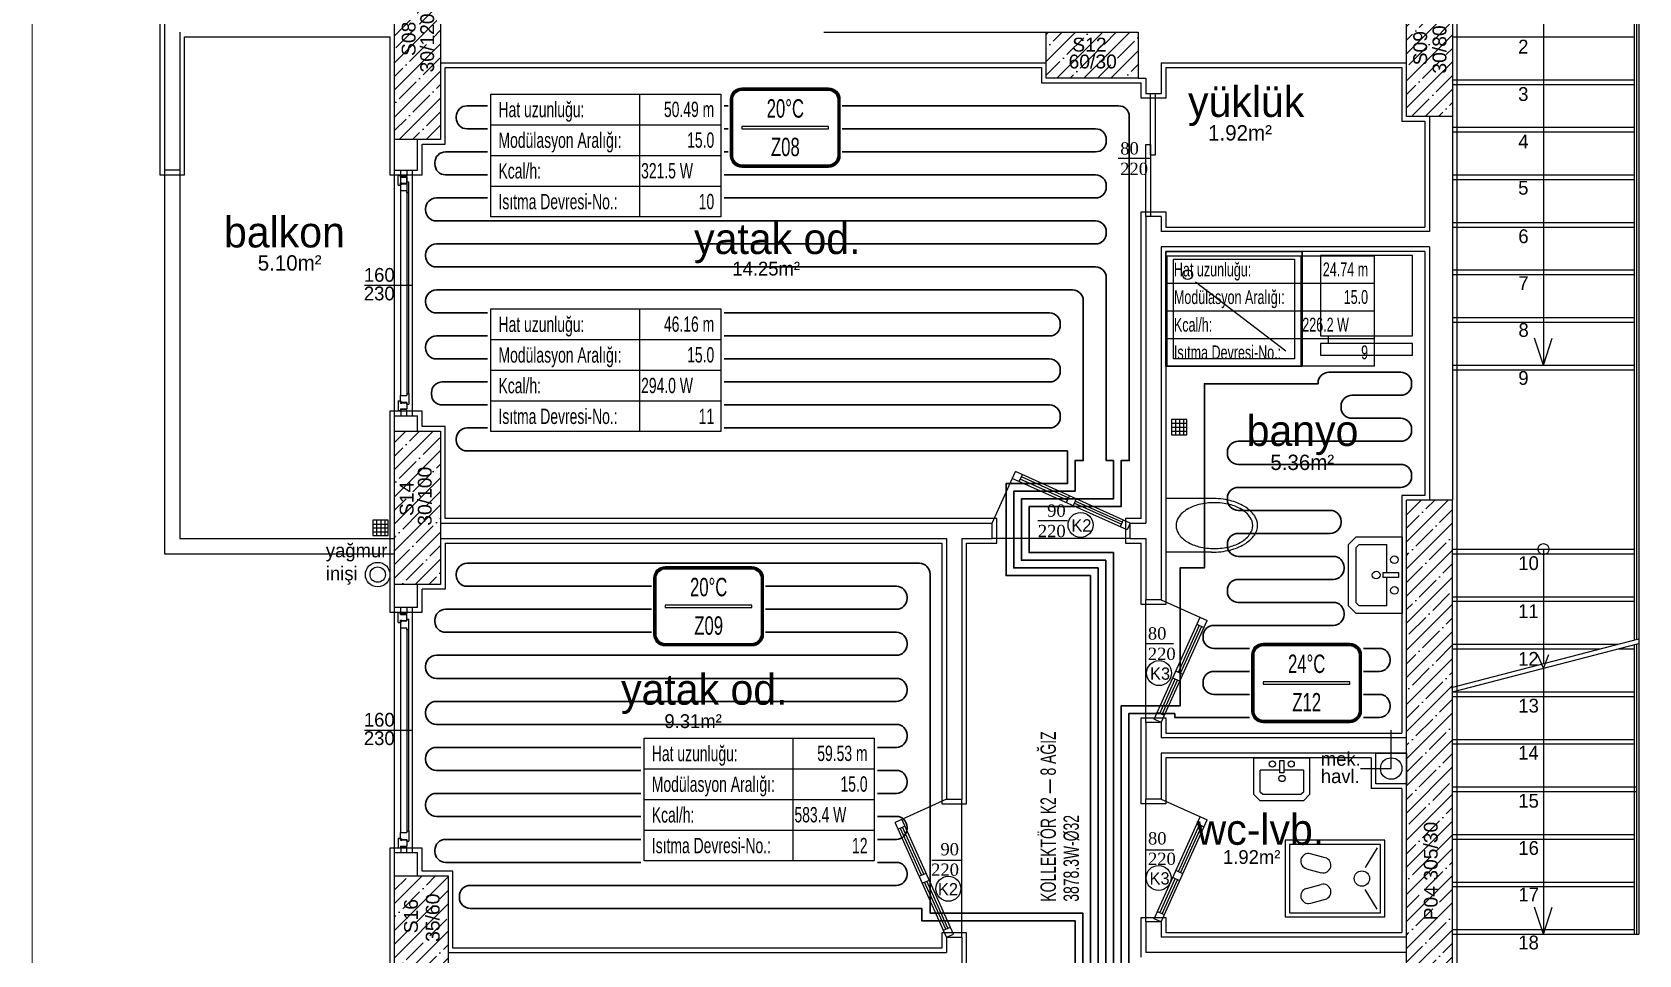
# Model space of a CAD drawing. Header units: centimetres. Extents: x 275281 to 287704, y -444050 to -441150.
# Drawn here: x 275281 to 276329, y -442857 to -442256 of the extents above; entities that cross this region are included whole.
import ezdxf
from ezdxf.enums import TextEntityAlignment as Align

# ---------------------------------------------------------------- set-up
doc = ezdxf.new("R2010")
doc.units = ezdxf.units.CM
doc.layers.add('ANTED', color=144, linetype='CONTINUOUS', lineweight=0)
doc.layers.add('ROTAS-ISITMA-PEX', color=1, linetype='Continuous', lineweight=30)
for name, color, linetype in [('MKDU0', 50, 'CONTINUOUS'), ('ROTAS-ISITMA-CAP', 41, 'Continuous'), ('ROTAS-ISITMA-ETIKET', 2, 'Continuous'), ('ROTAS-ISITMA-MAHAL-ETIKET', 2, 'Continuous')]:
    doc.layers.add(name, color=color, linetype=linetype)
doc.styles.add('arial_1_18', font='arial.ttf', dxfattribs={"height": 0.2})
doc.styles.add('ROTAS-YAZI', font='arial.ttf')
pattern_1 = [(45, (253867.256, -437638.89), (-8.838835, 8.838835), []), (45, (253876.095, -437638.89), (-8.838835, 8.838835), [15.625, -3.125, 0, -3.125])]

# ---------------------------------------------------------------- blocks, each defined once
blk = doc.blocks.new('ROTAS-YI-MAHAL')
at = {"color": 2, "extrusion": (0, 0, -1)}
for points in [[(35.7, -18.4), (35.7, 18.4, 0.414214), (28.2, 25.9), (-28.2, 25.9, 0.414214), (-35.7, 18.4), (-35.7, -18.4, 0.414214), (-28.2, -25.9), (28.2, -25.9, 0.414214)], [(34.2, -18.4), (34.2, 18.4, 0.414214), (28.2, 24.4), (-28.2, 24.4, 0.414214), (-34.2, 18.4), (-34.2, -18.4, 0.414214), (-28.2, -24.4), (28.2, -24.4, 0.414214)]]:
    blk.add_lwpolyline(points, format="xyb", close=True, dxfattribs=at)
at = {"color": 4, "extrusion": (0, 0, -1)}
for points in [[(35.2, -18.4), (35.2, 18.4, 0.414214), (28.2, 25.4), (-28.2, 25.4, 0.414214), (-35.2, 18.4), (-35.2, -18.4, 0.414214), (-28.2, -25.4), (28.2, -25.4, 0.414214)], [(34.7, -18.4), (34.7, 18.4, 0.414214), (28.2, 24.9), (-28.2, 24.9, 0.414214), (-34.7, 18.4), (-34.7, -18.4, 0.414214), (-28.2, -24.9), (28.2, -24.9, 0.414214)]]:
    blk.add_lwpolyline(points, format="xyb", close=True, dxfattribs=at)
at = {"color": 2, "extrusion": (0, 0, -1)}
blk.add_lwpolyline([(28.2, -0.8), (-28.2, -0.8), (-28.2, 0.8), (28.2, 0.8)], close=True, dxfattribs=at)
at = {"color": 4, "style": 'ROTAS-YAZI', "width": 0.65}
blk.add_attdef('DERECE', (-12.1, 6.5), '', height=12, dxfattribs=at)
at = {"color": 2, "style": 'ROTAS-YAZI', "width": 0.65, "flags": 1}
for tag in ['ALAN', 'MAHAL']:
    blk.add_attdef(tag, (0, 0), '', height=5, dxfattribs=at)
at = {"color": 1, "style": 'ROTAS-YAZI', "width": 0.65}
blk.add_attdef('NO', (-9.3, -18.6), '', height=12, dxfattribs=at)
blk = doc.blocks.new('ROTAS-YI-ETIKET')
at = {"color": 2}
for p, q in [((96.9, 0), (96.9, -80)), ((0, -20), (150, -20)), ((0, -40), (150, -40)), ((0, -60), (150, -60))]:
    blk.add_line(p, q, dxfattribs=at)
at = {"color": 2, "extrusion": (0, 0, -1)}
blk.add_lwpolyline([(-150, 0), (-150, -80), (0, -80), (0, 0)], close=True, dxfattribs=at)
at = {"color": 2, "style": 'ROTAS-YAZI', "width": 0.65}
for s, p in [('Hat uzunluğu:', (5, -10)), ('Modülasyon Aralığı:', (5, -30)), ('Kcal/h:', (5, -50)), ('Isıtma Devresi-No.:', (5, -70))]:
    blk.add_text(s, height=10, dxfattribs=at).set_placement(p, align=Align.MIDDLE_LEFT)
at = {"color": 2, "style": 'ROTAS-YAZI', "width": 0.65, "flags": 1}
for tag in ['ALAN', 'NO', 'DERECE', 'BORU', 'MAHAL']:
    blk.add_attdef(tag, (0, 0), '', height=5, dxfattribs=at)
at = {"color": 2, "style": 'ROTAS-YAZI', "width": 0.65}
for tag, p in [('UZ', (145.7, -14.9)), ('AR', (145.7, -34.9)), ('NO1', (145.7, -75))]:
    blk.add_attdef(tag, text='', height=10, dxfattribs=at).set_placement(p, align=Align.RIGHT)
blk.add_attdef('YER', (98, -54.9), '', height=10, dxfattribs=at)

msp = doc.modelspace()

# ---------------------------------------------------------------- hatches: boundary and pattern name
at = {"layer": 'MKDU0', "ltscale": 0.03}
h = msp.add_hatch(dxfattribs=at)
h.set_pattern_fill('ANSI35', color=8, scale=50, style=0)
h.set_pattern_definition(pattern_1)
h.paths.add_polyline_path([(275547.1, -442205.8), (275517.1, -442205.8), (275517.1, -442325.8), (275547.1, -442325.8)])
h.paths.add_polyline_path([(275545.4, -442284.4), (275545.4, -442241.3), (275531.4, -442241.3), (275531.4, -442284.4)], flags=24)
h.paths.add_polyline_path([(275533.3, -442273.7), (275533.3, -442246.6), (275519.3, -442246.6), (275519.3, -442273.7)], flags=24)
h = msp.add_hatch(dxfattribs=at)
h.set_pattern_fill('ANSI35', color=8, scale=50, style=0)
h.set_pattern_definition(pattern_1)
h.paths.add_polyline_path([(276207.1, -442230.8), (276177.1, -442230.8), (276177.1, -442310.8), (276207.1, -442310.8)])
h.paths.add_polyline_path([(276205.6, -442285.1), (276205.6, -442249), (276191.6, -442249), (276191.6, -442285.1)], flags=24)
h.paths.add_polyline_path([(276192.9, -442279.7), (276192.9, -442252.7), (276179, -442252.7), (276179, -442279.7)], flags=24)
h = msp.add_hatch(dxfattribs=at)
h.set_pattern_fill('ANSI35', color=8, scale=50, style=0)
h.set_pattern_definition(pattern_1)
h.paths.add_polyline_path([(276002.1, -442255.8), (275942.1, -442255.8), (275942.1, -442285.8), (276002.1, -442285.8)])
h.paths.add_polyline_path([(275954.4, -442281.9), (275990.5, -442281.9), (275990.5, -442267.9), (275954.4, -442267.9)], flags=24)
h.paths.add_polyline_path([(275956.8, -442270.9), (275983.8, -442270.9), (275983.8, -442256.9), (275956.8, -442256.9)], flags=24)
h = msp.add_hatch(dxfattribs=at)
h.set_pattern_fill('ANSI35', color=8, scale=50, style=0)
h.set_pattern_definition(pattern_1)
h.paths.add_polyline_path([(275547.1, -442515.8), (275517.1, -442515.8), (275517.1, -442615.8), (275547.1, -442615.8)])
h.paths.add_polyline_path([(275543.8, -442579.9), (275543.8, -442536.7), (275529.8, -442536.7), (275529.8, -442579.9)], flags=24)
h.paths.add_polyline_path([(275532, -442573.5), (275532, -442546.5), (275518, -442546.5), (275518, -442573.5)], flags=24)
h = msp.add_hatch(dxfattribs=at)
h.set_pattern_fill('ANSI35', color=8, scale=50, style=0)
h.set_pattern_definition(pattern_1)
h.paths.add_polyline_path([(276207.1, -442560.8), (276177.1, -442560.8), (276177.1, -442865.8), (276207.1, -442865.8)])
h.paths.add_polyline_path([(276199.9, -442837.2), (276199.9, -442768.2), (276186, -442768.2), (276186, -442837.2)], flags=24)
h = msp.add_hatch(dxfattribs=at)
h.set_pattern_fill('ANSI35', color=8, scale=50, style=0)
h.set_pattern_definition(pattern_1)
h.paths.add_polyline_path([(275552.1, -442805.8), (275517.1, -442805.8), (275517.1, -442865.8), (275552.1, -442865.8)])
h.paths.add_polyline_path([(275549, -442851.2), (275549, -442815), (275535, -442815), (275535, -442851.2)], flags=24)
h.paths.add_polyline_path([(275534.7, -442845.6), (275534.7, -442818.6), (275520.8, -442818.6), (275520.8, -442845.6)], flags=24)

# ---------------------------------------------------------------- linework, layer by layer
at = {"layer": 'ANTED'}
msp.add_line((275280.8, -444049.6), (275280.8, -441149.6), dxfattribs=at)
at = {"layer": 'MKDU0', "color": 8, "ltscale": 0.03}
for p, q in [((275364.1, -442142.8), (275364.1, -442348.8)), ((275367.1, -442145.8), (275367.1, -442345.8)), ((276210.1, -442310.8), (276210.1, -442230.8)), ((276266.4, -442225.8), (276266.4, -442472.8)), ((276325.6, -442225.8), (276325.6, -442651.9)), ((276327.1, -442225.8), (276327.1, -442651.5)), ((276328.6, -442225.8), (276328.6, -442654.3)), ((275377.1, -442255.8), (275377.1, -442345.8)), ((275380.1, -442348.8), (275380.1, -442258.8)), ((275380.1, -442258.8), (275514.1, -442258.8)), ((275514.1, -442258.8), (275514.1, -442325.8)), ((275797.1, -442255.8), (275942.1, -442255.8)), ((276207.1, -442258.8), (276325.6, -442258.8)), ((275547.1, -442275.8), (275942.1, -442275.8)), ((275550.1, -442328.8), (275550.1, -442278.8)), ((275550.1, -442278.8), (275939.1, -442278.8)), ((275939.1, -442278.8), (275939.1, -442288.8)), ((276017.1, -442275.8), (276177.1, -442275.8)), ((276017.1, -442275.8), (276017.1, -442295.9)), ((276020.1, -442278.8), (276174.1, -442278.8)), ((276020.1, -442278.8), (276020.1, -442298.9)), ((276174.1, -442278.8), (276174.1, -442313.8)), ((275939.1, -442288.8), (275995.1, -442288.8)), ((275995.1, -442288.8), (276004.1, -442288.8)), ((276002.1, -442285.8), (276007.1, -442285.8)), ((276004.1, -442298.9), (276004.1, -442288.8)), ((276007.1, -442285.8), (276007.1, -442295.9)), ((276207.1, -442286.8), (276325.6, -442286.8)), ((276207.1, -442289.8), (276325.6, -442289.8)), ((276020.1, -442298.9), (276004.1, -442298.9)), ((276017.1, -442295.9), (276007.1, -442295.9)), ((276010.1, -442336), (276010.1, -442296)), ((276013.1, -442296), (276013.1, -442336)), ((276174.1, -442313.8), (276189.1, -442313.8)), ((276189.1, -442313.8), (276189.1, -442382.8)), ((276192.1, -442310.8), (276192.1, -442385.8)), ((276207.1, -442310.8), (276207.1, -442560.8)), ((276210.1, -442525.8), (276210.1, -442310.8)), ((275514.1, -442325.8), (275514.1, -442348.8)), ((275517.1, -442345.8), (275517.1, -442325.8)), ((275532.1, -442345.8), (275532.1, -442325.8)), ((276207.1, -442317.8), (276325.6, -442317.8)), ((276207.1, -442320.8), (276325.6, -442320.8)), ((275535.1, -442348.8), (275535.1, -442328.8)), ((275535.1, -442328.8), (275550.1, -442328.8)), ((276007.1, -442375.9), (276007.1, -442329.1)), ((276007.1, -442329.1), (276010.1, -442329.1)), ((276010.1, -442329.1), (276010.1, -442375.9)), ((276013.1, -442336), (276010.1, -442336)), ((275377.1, -442345.8), (275367.1, -442345.8)), ((275517.1, -442345.8), (275532.1, -442345.8)), ((275517.1, -442505.8), (275517.1, -442345.8)), ((275521.1, -442349.8), (275521.1, -442345.8)), ((275525.1, -442345.8), (275525.1, -442349.8)), ((275528.9, -442505.8), (275528.9, -442345.8)), ((276010.1, -442338.1), (275989, -442338.1)), ((275364.1, -442348.8), (275380.1, -442348.8)), ((275514.1, -442348.8), (275535.1, -442348.8)), ((275519.5, -442349.1), (275520.9, -442349.1)), ((275519.5, -442355.5), (275519.5, -442349.1)), ((275519.5, -442355.5), (275520.9, -442355.5)), ((275520.9, -442349.1), (275520.9, -442492.6)), ((275520.9, -442350.3), (275520.9, -442349.1)), ((275520.9, -442350.3), (275525.1, -442350.3)), ((275520.9, -442354), (275521.9, -442354)), ((275520.9, -442355.5), (275520.9, -442354)), ((275520.9, -442354.6), (275520.9, -442359)), ((275520.9, -442354.6), (275521.4, -442354.6)), ((275525.1, -442349.8), (275521.1, -442349.8)), ((275521.4, -442354.9), (275521.4, -442354.6)), ((275521.4, -442354.9), (275521.9, -442354.9)), ((275521.9, -442354.3), (275521.9, -442354)), ((275521.9, -442354.3), (275525.1, -442354.3)), ((275521.9, -442354.9), (275521.9, -442354.6)), ((275521.9, -442354.6), (275525.1, -442354.6)), ((275525.1, -442350.3), (275525.1, -442491.4)), ((275525.1, -442354.3), (275525.1, -442350.3)), ((275525.1, -442353.4), (275525.1, -442354.6)), ((275525.1, -442353.4), (275526.5, -442353.4)), ((275526.5, -442491.4), (275526.5, -442353.4)), ((275526.5, -442360.2), (275526.5, -442353.4)), ((276207.1, -442348.8), (276325.6, -442348.8)), ((276207.1, -442351.8), (276325.6, -442351.8)), ((275520.9, -442359), (275525.1, -442359)), ((275525.1, -442360.2), (275525.1, -442359)), ((275525.1, -442360.2), (275526.5, -442360.2)), ((276004.1, -442572.8), (276004.1, -442372.9)), ((276004.1, -442372.9), (276020.1, -442372.9)), ((276007.1, -442375.9), (276007.1, -442575.8)), ((276017.1, -442375.9), (276007.1, -442375.9)), ((276010.1, -442375.9), (276007.1, -442375.9)), ((276017.1, -442375.9), (276017.1, -442385.8)), ((276020.1, -442372.9), (276020.1, -442382.8)), ((276192.1, -442385.8), (276017.1, -442385.8)), ((276020.1, -442382.8), (276189.1, -442382.8)), ((276207.1, -442379.8), (276325.6, -442379.8)), ((276207.1, -442382.8), (276325.6, -442382.8)), ((276192.1, -442395.8), (276017.1, -442395.8)), ((276017.1, -442395.8), (276017.1, -442625.8)), ((276189.1, -442398.8), (276020.1, -442398.8)), ((276020.1, -442398.8), (276020.1, -442628.8)), ((276109.1, -442468.8), (276109.1, -442398.8)), ((276189.1, -442398.8), (276189.1, -442557.8)), ((276192.1, -442395.8), (276192.1, -442560.8)), ((276207.1, -442410.8), (276325.6, -442410.8)), ((276207.1, -442413.8), (276325.6, -442413.8)), ((275497.5, -442420.8), (275528.9, -442420.8)), ((276207.1, -442441.8), (276325.6, -442441.8)), ((276207.1, -442444.8), (276325.6, -442444.8)), ((276266.4, -442472.8), (276260.6, -442455.2)), ((276266.4, -442472.8), (276272.1, -442455.2)), ((276207.1, -442472.8), (276325.6, -442472.8)), ((276207.1, -442475.8), (276325.6, -442475.8)), ((275520.9, -442492.6), (275525.1, -442492.6)), ((275520.9, -442497), (275520.9, -442492.6)), ((275525.1, -442491.4), (275525.1, -442492.6)), ((275525.1, -442491.4), (275526.5, -442491.4)), ((275526.5, -442491.4), (275526.5, -442498.2)), ((275535.1, -442502.8), (275514.1, -442502.8)), ((275514.1, -442502.8), (275514.1, -442515.8)), ((275519.5, -442496.1), (275519.5, -442502.5)), ((275519.5, -442496.1), (275520.9, -442496.1)), ((275519.5, -442502.5), (275520.9, -442502.5)), ((275520.9, -442496.1), (275520.9, -442497.6)), ((275520.9, -442497), (275521.4, -442497)), ((275520.9, -442497.6), (275521.9, -442497.6)), ((275520.9, -442501.3), (275520.9, -442502.5)), ((275520.9, -442501.3), (275525.1, -442501.3)), ((275521.1, -442501.8), (275521.1, -442505.8)), ((275525.1, -442501.8), (275521.1, -442501.8)), ((275521.4, -442496.7), (275521.9, -442496.7)), ((275521.4, -442496.7), (275521.4, -442497)), ((275521.9, -442496.7), (275521.9, -442497)), ((275521.9, -442497), (275525.1, -442497)), ((275521.9, -442497.3), (275521.9, -442497.6)), ((275521.9, -442497.3), (275525.1, -442497.3)), ((275525.1, -442498.2), (275525.1, -442497)), ((275525.1, -442497.3), (275525.1, -442501.3)), ((275525.1, -442498.2), (275526.5, -442498.2)), ((275525.1, -442505.8), (275525.1, -442501.8)), ((275535.1, -442512.8), (275535.1, -442502.8)), ((275517.1, -442515.8), (275517.1, -442505.8)), ((275517.1, -442505.8), (275532.1, -442505.8)), ((275532.1, -442515.8), (275532.1, -442505.8)), ((275550.1, -442512.8), (275535.1, -442512.8)), ((275550.1, -442572.8), (275550.1, -442512.8)), ((276033.9, -442508.2), (276023.9, -442508.2)), ((276023.9, -442508.2), (276023.9, -442518.2)), ((276023.9, -442510.7), (276033.9, -442510.7)), ((276023.9, -442513.2), (276033.9, -442513.2)), ((276026.4, -442508.2), (276026.4, -442518.2)), ((276029, -442508.2), (276029, -442518.2)), ((276031.6, -442508.2), (276031.6, -442518.2)), ((276033.9, -442518.2), (276033.9, -442508.2)), ((275514.1, -442515.8), (275514.1, -442585.8)), ((276023.9, -442515.8), (276033.9, -442515.8)), ((276023.9, -442518.2), (276033.9, -442518.2)), ((276210.1, -442585.8), (276210.1, -442525.8)), ((275906.9, -442575.8), (275922, -442542.1)), ((275996.9, -442575.8), (275922, -442542.1)), ((275924.5, -442548.7), (275926.6, -442544.2)), ((275956.5, -442559.4), (275925.9, -442545.7)), ((275994.8, -442580.3), (275919.9, -442546.7)), ((275955.8, -442560.8), (275925.2, -442547.1)), ((275957.2, -442557.9), (275955.1, -442562.5)), ((275961.7, -442560), (275959.7, -442564.5)), ((275991, -442576.6), (275960.4, -442562.9)), ((275991.6, -442575.2), (275961, -442561.5)), ((276050, -442559.8), (276020.1, -442559.8)), ((276020.1, -442559.8), (276020.1, -442594.8)), ((276174.1, -442557.8), (276174.1, -442712.8)), ((276189.1, -442557.8), (276174.1, -442557.8)), ((275513, -442573.9), (275503, -442573.9)), ((275503, -442573.9), (275503, -442583.9)), ((275503, -442576.4), (275513, -442576.4)), ((275505.4, -442573.9), (275505.4, -442583.9)), ((275508.1, -442573.9), (275508.1, -442583.9)), ((275510.7, -442573.9), (275510.7, -442583.9)), ((275513, -442583.9), (275513, -442573.9)), ((275547.1, -442575.8), (275906.9, -442575.8)), ((275909.9, -442572.8), (275550.1, -442572.8)), ((275906.9, -442585.8), (275906.9, -442575.8)), ((275909.9, -442588.8), (275909.9, -442572.8)), ((275936.6, -442574.1), (275955.9, -442574.1)), ((275992.3, -442573.7), (275990.3, -442578.3)), ((276004.1, -442572.8), (275993.9, -442572.8)), ((275993.9, -442572.8), (275993.9, -442588.8)), ((275996.9, -442575.8), (275994.8, -442580.3)), ((275996.9, -442575.8), (276007.1, -442575.8)), ((275996.9, -442585.8), (275996.9, -442575.8)), ((275503, -442578.9), (275513, -442578.9)), ((275503, -442581.4), (275513, -442581.4)), ((275503, -442583.9), (275513, -442583.9)), ((275514.1, -442585.8), (275514.1, -442633.8)), ((275547.1, -442585.8), (275877.1, -442585.8)), ((275877.1, -442585.8), (275877.1, -442755.8)), ((275887.1, -442585.8), (275906.9, -442585.8)), ((275887.1, -442585.8), (275887.1, -442755.8)), ((275996.9, -442585.8), (275906.9, -442585.8)), ((275996.9, -442585.8), (276007.1, -442585.8)), ((276007.1, -442585.8), (276007.1, -442625.8)), ((276210.1, -442810.8), (276210.1, -442585.8)), ((275550.1, -442588.8), (275874.1, -442588.8)), ((275550.1, -442588.8), (275550.1, -442618.8)), ((275874.1, -442588.8), (275874.1, -442758.8)), ((275890.1, -442758.8), (275890.1, -442588.8)), ((275890.1, -442588.8), (275909.9, -442588.8)), ((275993.9, -442588.8), (276004.1, -442588.8)), ((276004.1, -442628.8), (276004.1, -442588.8)), ((276050, -442594.8), (276020.1, -442594.8)), ((276207.1, -442592.8), (276325.6, -442592.8)), ((276207.1, -442595.8), (276325.6, -442595.8)), ((276266.4, -442592.8), (276266.4, -442667.3)), ((275517.1, -442630.8), (275517.1, -442615.8)), ((275532.1, -442630.8), (275532.1, -442615.8)), ((275535.1, -442633.8), (275535.1, -442618.8)), ((275550.1, -442618.8), (275535.1, -442618.8)), ((276020.1, -442628.8), (276004.1, -442628.8)), ((276017.1, -442625.8), (276007.1, -442625.8)), ((276007.1, -442705.8), (276007.1, -442625.8)), ((276017.1, -442625.8), (276047, -442639.2)), ((276207.1, -442623.8), (276325.6, -442623.8)), ((276207.1, -442626.8), (276325.6, -442626.8)), ((275514.1, -442633.8), (275535.1, -442633.8)), ((275532.1, -442630.8), (275517.1, -442630.8)), ((275517.1, -442790.8), (275517.1, -442630.8)), ((275519.5, -442640.5), (275519.5, -442634.1)), ((275519.5, -442634.1), (275520.9, -442634.1)), ((275520.9, -442635.3), (275520.9, -442634.1)), ((275520.9, -442635.3), (275525.1, -442635.3)), ((275520.9, -442640.5), (275520.9, -442639)), ((275520.9, -442639), (275521.9, -442639)), ((275520.9, -442639.6), (275521.4, -442639.6)), ((275520.9, -442639.6), (275520.9, -442644)), ((275521.1, -442634.8), (275521.1, -442630.8)), ((275525.1, -442634.8), (275521.1, -442634.8)), ((275521.4, -442639.9), (275521.4, -442639.6)), ((275521.4, -442639.9), (275521.9, -442639.9)), ((275521.9, -442639.3), (275521.9, -442639)), ((275521.9, -442639.3), (275525.1, -442639.3)), ((275521.9, -442639.6), (275525.1, -442639.6)), ((275521.9, -442639.9), (275521.9, -442639.6)), ((275525.1, -442630.8), (275525.1, -442634.8)), ((275525.1, -442639.3), (275525.1, -442635.3)), ((275525.1, -442638.4), (275526.5, -442638.4)), ((275525.1, -442638.4), (275525.1, -442639.6)), ((275526.5, -442645.2), (275526.5, -442638.4)), ((275528.9, -442790.8), (275528.9, -442630.8)), ((276012.6, -442703.7), (276042.5, -442637.2)), ((276017.1, -442705.8), (276047, -442639.2)), ((275519.5, -442640.5), (275520.9, -442640.5)), ((275520.9, -442644), (275520.9, -442777.6)), ((275520.9, -442644), (275525.1, -442644)), ((275525.1, -442645.2), (275525.1, -442644)), ((275525.1, -442645.2), (275525.1, -442776.4)), ((275525.1, -442645.2), (275526.5, -442645.2)), ((275526.5, -442776.4), (275526.5, -442645.2)), ((276028.3, -442673), (276042.1, -442642.4)), ((276029.7, -442673.7), (276043.5, -442643.1)), ((276040.4, -442641.7), (276045, -442643.8)), ((276025.2, -442654.5), (276007.1, -442654.5)), ((276206.4, -442682.9), (276328.6, -442651.2)), ((276207.1, -442685.8), (276328.6, -442654.3)), ((276207.1, -442654.8), (276314.7, -442654.8)), ((276207.1, -442657.8), (276303.1, -442657.8)), ((276315.1, -442657.8), (276325.6, -442657.8)), ((276325.6, -442655), (276325.6, -442843.8)), ((276327.1, -442654.6), (276327.1, -442843.8)), ((276328.6, -442654.3), (276328.6, -442843.8)), ((276266.4, -442670.4), (276262.5, -442661.5)), ((276266.4, -442670.4), (276270, -442661.4)), ((276266.4, -442670.4), (276266.4, -442843.8)), ((276016.2, -442699.9), (276026.3, -442677.6)), ((276017.7, -442700.5), (276027.7, -442678.3)), ((276029.2, -442678.9), (276024.6, -442676.9)), ((276031.2, -442674.4), (276026.7, -442672.3)), ((276207.1, -442685.8), (276325.6, -442685.8)), ((276207.1, -442688.8), (276325.6, -442688.8)), ((276004.1, -442758.8), (276004.1, -442702.8)), ((276004.1, -442702.8), (276020.1, -442702.8)), ((276019.2, -442701.2), (276014.6, -442699.2)), ((276020.1, -442702.8), (276020.1, -442712.8)), ((275497.5, -442710.8), (275528.9, -442710.8)), ((276007.1, -442705.8), (276007.1, -442755.8)), ((276017.1, -442705.8), (276007.1, -442705.8)), ((276017.1, -442705.8), (276012.6, -442703.7)), ((276017.1, -442705.8), (276017.1, -442715.8)), ((276020.1, -442712.8), (276174.1, -442712.8)), ((276167.1, -442735.8), (276167.1, -442710.8)), ((276177.1, -442715.8), (276017.1, -442715.8)), ((276207.1, -442716.8), (276325.6, -442716.8)), ((276207.1, -442719.8), (276325.6, -442719.8)), ((276177.1, -442725.8), (276017.1, -442725.8)), ((276017.1, -442725.8), (276017.1, -442755.8)), ((276154.1, -442728.8), (276020.1, -442728.8)), ((276020.1, -442728.8), (276020.1, -442758.8)), ((276077.6, -442728.8), (276113.9, -442728.8)), ((276077.6, -442752.8), (276077.6, -442728.8)), ((276094.4, -442738.6), (276094.4, -442730.6)), ((276094.4, -442730.6), (276097.1, -442730.6)), ((276097.1, -442730.6), (276097.1, -442738.6)), ((276113.9, -442728.8), (276113.9, -442752.8)), ((276154.1, -442728.8), (276154.1, -442748.8)), ((276157.1, -442725.8), (276177.1, -442725.8)), ((276157.1, -442745.8), (276157.1, -442725.8)), ((276177.1, -442725.8), (276177.1, -442745.8)), ((276094.4, -442736.8), (276081.6, -442736.8)), ((276081.6, -442751.1), (276081.6, -442736.8)), ((276097.1, -442738.6), (276094.4, -442738.6)), ((276109.9, -442736.8), (276097.1, -442736.8)), ((276109.9, -442736.8), (276109.9, -442751.1)), ((276147.1, -442735.8), (276167.1, -442735.8)), ((276081.6, -442756.8), (276077.6, -442752.8)), ((276083.3, -442752.8), (276081.6, -442751.1)), ((276108.2, -442752.8), (276083.3, -442752.8)), ((276109.9, -442751.1), (276108.2, -442752.8)), ((276113.9, -442752.8), (276109.9, -442756.8)), ((276174.1, -442748.8), (276154.1, -442748.8)), ((276177.1, -442745.8), (276157.1, -442745.8)), ((276174.1, -442748.8), (276174.1, -442787.8)), ((276207.1, -442747.8), (276327.1, -442747.8)), ((276207.1, -442750.8), (276327.1, -442750.8)), ((275877.1, -442755.8), (275843.5, -442770.9)), ((275874.1, -442758.8), (275890.1, -442758.8)), ((275877.1, -442755.8), (275887.1, -442755.8)), ((275887.1, -442845.8), (275887.1, -442755.8)), ((276020.1, -442758.8), (276004.1, -442758.8)), ((276017.1, -442755.8), (276007.1, -442755.8)), ((276007.1, -442835.8), (276007.1, -442755.8)), ((276017.1, -442755.8), (276047, -442769.2)), ((276109.9, -442756.8), (276081.6, -442756.8)), ((275525.1, -442776.4), (275525.1, -442777.6)), ((275525.1, -442776.4), (275526.5, -442776.4)), ((275526.5, -442776.4), (275526.5, -442783.2)), ((275877.1, -442845.8), (275843.5, -442770.9)), ((275850.1, -442773.4), (275845.5, -442775.4)), ((275860.8, -442805.4), (275847, -442774.8)), ((275881.7, -442843.7), (275848, -442768.8)), ((275862.2, -442804.7), (275848.4, -442774.1)), ((276012.6, -442833.7), (276042.5, -442767.2)), ((276017.1, -442835.8), (276047, -442769.2)), ((276028.3, -442803), (276042.1, -442772.4)), ((276029.7, -442803.7), (276043.5, -442773.1)), ((276040.4, -442771.7), (276045, -442773.8)), ((275519.5, -442781.1), (275519.5, -442787.5)), ((275519.5, -442781.1), (275520.9, -442781.1)), ((275520.9, -442777.6), (275525.1, -442777.6)), ((275520.9, -442782), (275520.9, -442777.6)), ((275520.9, -442781.1), (275520.9, -442782.6)), ((275520.9, -442782), (275521.4, -442782)), ((275520.9, -442782.6), (275521.9, -442782.6)), ((275520.9, -442786.3), (275520.9, -442787.5)), ((275520.9, -442786.3), (275525.1, -442786.3)), ((275521.1, -442786.8), (275521.1, -442790.8)), ((275525.1, -442786.8), (275521.1, -442786.8)), ((275521.4, -442781.7), (275521.9, -442781.7)), ((275521.4, -442781.7), (275521.4, -442782)), ((275521.9, -442781.7), (275521.9, -442782)), ((275521.9, -442782), (275525.1, -442782)), ((275521.9, -442782.3), (275521.9, -442782.6)), ((275521.9, -442782.3), (275525.1, -442782.3)), ((275525.1, -442783.2), (275525.1, -442782)), ((275525.1, -442782.3), (275525.1, -442786.3)), ((275525.1, -442783.2), (275526.5, -442783.2)), ((275525.1, -442790.8), (275525.1, -442786.8)), ((276098, -442782.5), (276098, -442832.5)), ((276163, -442782.5), (276098, -442782.5)), ((276100.8, -442785.3), (276100.8, -442829.8)), ((276160.2, -442785.3), (276100.8, -442785.3)), ((276160.2, -442829.8), (276160.2, -442785.3)), ((276163, -442832.5), (276163, -442782.5)), ((276207.1, -442778.8), (276325.6, -442778.8)), ((276207.1, -442781.8), (276325.6, -442781.8)), ((275514.1, -442787.8), (275514.1, -442805.8)), ((275535.1, -442787.8), (275514.1, -442787.8)), ((275517.1, -442805.8), (275517.1, -442790.8)), ((275532.1, -442790.8), (275517.1, -442790.8)), ((275519.5, -442787.5), (275520.9, -442787.5)), ((275532.1, -442805.8), (275532.1, -442790.8)), ((275535.1, -442802.8), (275535.1, -442787.8)), ((275867.5, -442795.5), (275887.1, -442795.5)), ((276025.3, -442789.1), (276007.1, -442789.1)), ((276124.1, -442794), (276114.4, -442791.4)), ((276158, -442787.5), (276150.2, -442800.3)), ((276174.1, -442787.8), (276174.1, -442842.7)), ((275514.1, -442805.8), (275514.1, -442865.8)), ((275555.1, -442802.8), (275535.1, -442802.8)), ((275555.1, -442852.8), (275555.1, -442802.8)), ((275859.3, -442806), (275863.8, -442804)), ((276016.2, -442829.9), (276026.3, -442807.6)), ((276029.2, -442808.9), (276024.6, -442806.9)), ((276031.2, -442804.4), (276026.7, -442802.3)), ((276111.8, -442801.1), (276121.5, -442803.7)), ((275861.3, -442810.6), (275865.9, -442808.6)), ((275876.6, -442840.5), (275862.8, -442809.9)), ((275878, -442839.9), (275864.2, -442809.3)), ((276017.7, -442830.5), (276027.7, -442808.3)), ((276111.8, -442814), (276121.5, -442811.4)), ((276158, -442827.5), (276150.2, -442814.7)), ((276207.1, -442809.8), (276325.6, -442809.8)), ((276207.1, -442812.8), (276325.6, -442812.8)), ((276210.1, -442865.8), (276210.1, -442810.8)), ((276124.1, -442821.1), (276114.4, -442823.7)), ((276266.4, -442843.8), (276260.6, -442826.2)), ((276266.4, -442843.8), (276272.1, -442826.2)), ((275875.1, -442841.2), (275879.6, -442839.2)), ((276004.1, -442858.8), (276004.1, -442832.8)), ((276004.1, -442832.8), (276020.1, -442832.8)), ((276007.1, -442835.8), (276007.1, -442855.8)), ((276017.1, -442835.8), (276007.1, -442835.8)), ((276017.1, -442835.8), (276012.6, -442833.7)), ((276019.2, -442831.2), (276014.6, -442829.2)), ((276017.1, -442835.8), (276017.1, -442845.8)), ((276020.1, -442832.8), (276020.1, -442842.8)), ((276098, -442832.5), (276163, -442832.5)), ((276100.8, -442829.8), (276160.2, -442829.8)), ((275890.1, -442842.8), (275874.1, -442842.8)), ((275874.1, -442842.8), (275874.1, -442847.8)), ((275874.1, -442847.8), (275874.1, -442852.8)), ((275877.1, -442845.8), (275881.7, -442843.7)), ((275877.1, -442845.8), (275877.1, -442855.8)), ((275877.1, -442845.8), (275887.1, -442845.8)), ((275887.1, -442845.8), (275887.1, -442875.8)), ((275890.1, -442850.8), (275890.1, -442842.8)), ((276177.1, -442845.7), (276017.1, -442845.7)), ((276020.1, -442842.7), (276174.1, -442842.7)), ((276207.1, -442840.8), (276325.6, -442840.8)), ((276207.1, -442843.8), (276327.1, -442843.8)), ((276325.6, -442843.8), (276328.6, -442843.8)), ((275552.1, -442855.8), (275877.1, -442855.8)), ((275874.1, -442852.8), (275555.1, -442852.8)), ((275890.1, -442865.8), (275890.1, -442850.8)), ((276177.1, -442855.7), (276007.1, -442855.7))]:
    msp.add_line(p, q, dxfattribs=at)
for points in [[(275517.1, -442325.8), (275517.1, -442205.8)], [(275547.1, -442205.8), (275547.1, -442325.8)], [(276177.1, -442310.8), (276177.1, -442230.8)], [(276207.1, -442230.8), (276207.1, -442310.8)], [(275942.1, -442285.8), (275942.1, -442255.8)], [(275942.1, -442255.8), (276002.1, -442255.8)], [(276002.1, -442255.8), (276002.1, -442285.8)], [(276002.1, -442285.8), (275942.1, -442285.8)], [(276207.1, -442310.8), (276177.1, -442310.8)], [(275547.1, -442325.8), (275517.1, -442325.8)], [(275367.1, -442345.8), (275367.1, -442595.8)], [(275377.1, -442345.8), (275377.1, -442585.8)], [(276181, -442401.4), (276121, -442401.4), (276121, -442453.7), (276181, -442453.7), (276181, -442401.4)], [(276098.4, -442463.8), (276039.4, -442418.8)], [(276181, -442458.7), (276121, -442458.7), (276121, -442466.4), (276181, -442466.4), (276181, -442458.7)], [(276126, -442453.7), (276126, -442458.7)], [(275517.1, -442615.8), (275517.1, -442515.8)], [(275517.1, -442515.8), (275547.1, -442515.8)], [(275547.1, -442515.8), (275547.1, -442615.8)], [(276207.1, -442560.8), (276177.1, -442560.8)], [(276177.1, -442865.8), (276177.1, -442560.8)], [(276207.1, -442865.8), (276207.1, -442560.8)], [(275377.1, -442585.8), (275517.1, -442585.8)], [(275367.1, -442595.8), (275517.1, -442595.8)], [(276164.2, -442629.7), (276146.3, -442629.7), (276144.2, -442627.7), (276144.2, -442591.8), (276146.3, -442589.7), (276164.2, -442589.7)], [(276164.2, -442607.9), (276164.2, -442589.7)], [(275547.1, -442615.8), (275517.1, -442615.8)], [(276164.2, -442629.7), (276164.2, -442611.3)], [(275517.1, -442865.8), (275517.1, -442805.8)], [(275517.1, -442805.8), (275552.1, -442805.8)], [(275552.1, -442805.8), (275552.1, -442865.8)]]:
    msp.add_lwpolyline(points, dxfattribs=at)
for points in [[(276020.1, -442398.8), (276109.1, -442398.8), (276109.1, -442473.8), (276020.1, -442473.8)], [(276025.1, -442403.8), (276104.1, -442403.8), (276104.1, -442468.8), (276025.1, -442468.8)], [(276174.2, -442584.7), (276174.2, -442634.7), (276144.2, -442634.7), (276139.2, -442629.7), (276139.2, -442589.7), (276144.2, -442584.7)], [(276171.9, -442611.3), (276161.9, -442611.3), (276161.9, -442607.9), (276171.9, -442607.9)]]:
    msp.add_lwpolyline(points, close=True, dxfattribs=at)
for centre, radius in [((276034.4, -442413.8), 3.16), ((275964.5, -442577), 8.14), ((276169.2, -442599.7), 2.52), ((276266.4, -442592.8), 3.6), ((275506.1, -442609.4), 8), ((275506.1, -442609.4), 5), ((276157.3, -442609.7), 2.52), ((276169.2, -442619.7), 2.52), ((276015.7, -442673.6), 8.14), ((276089.6, -442732.8), 2.02), ((276101.9, -442732.8), 2.02), ((276167.1, -442735.8), 7), ((276095.9, -442742.3), 2.02), ((275878.3, -442814.2), 8.14), ((276015.4, -442807.1), 8.14), ((276148, -442807.5), 5)]:
    msp.add_circle(centre, radius, dxfattribs=at)
for centre, radius, start, end in [((276043.5, -442582.6), 18.4, 120.9638, 145.3805), ((276048.5, -442590.9), 28, 103.9568, 120.9638), ((276051.8, -442604), 41.5, 90, 103.9568), ((276050, -442611), 51.3, 76.4163, 90), ((276051.8, -442604), 41.5, 76.0432, 90), ((276055, -442590.9), 28, 59.0362, 76.0432), ((276054, -442594.3), 34.1, 59.7436, 76.4163), ((276060, -442582.6), 18.4, 34.6195, 59.0362), ((276060.2, -442583.8), 21.9, 35.3778, 59.7436), ((276036.1, -442577.4), 9.3, 145.3805, 180), ((276067.5, -442577.4), 9.3, 360, 34.6195), ((276069.4, -442577.3), 10.6, 0, 35.3778), ((276069.4, -442577.3), 10.6, 324.6222, 360), ((276036.1, -442577.4), 9.3, 180, 214.6195), ((276043.5, -442572.3), 18.4, 214.6195, 239.0362), ((276060, -442572.3), 18.4, 300.9638, 325.3805), ((276060.2, -442570.7), 21.9, 300.2564, 324.6222), ((276067.5, -442577.4), 9.3, 325.3805, 360), ((276048.5, -442564), 28, 239.0362, 256.0432), ((276051.8, -442550.9), 41.5, 256.0432, 270), ((276050, -442543.5), 51.3, 270, 283.5837), ((276051.8, -442550.9), 41.5, 270, 283.9568), ((276055, -442564), 28, 283.9568, 300.9638), ((276054, -442560.2), 34.1, 283.5837, 300.2564), ((276113.1, -442796.2), 5, 165, 255), ((276113.1, -442796.2), 5, 75, 165), ((276122.8, -442798.8), 5, 255, 75), ((276113.1, -442818.8), 5, 105, 195), ((276122.8, -442816.2), 5, 285, 105), ((276113.1, -442818.8), 5, 195, 285)]:
    msp.add_arc(centre, radius, start, end, dxfattribs=at)
at = {"layer": 'ROTAS-ISITMA-PEX'}
for points in [[(275985.9, -442895), (275985.9, -442595), (275930.9, -442595), (275930.9, -442565), (275990.9, -442565), (275990.9, -442535), (275996.3, -442535), (275996.3, -442528.8), (275996.3, -442310.8, 0.414214), (275989.3, -442303.8), (275564.4, -442303.8, 0.414214), (275557.4, -442310.8), (275557.4, -442311.8, 0.414214), (275564.4, -442318.8), (275974.3, -442318.8, -0.414214), (275981.3, -442325.8), (275981.3, -442326.8, -0.414214), (275974.3, -442333.8), (275550.4, -442333.8, 0.414214), (275543.4, -442340.8), (275543.4, -442341.8, 0.414214), (275550.4, -442348.8), (275974.3, -442348.8, -0.414214), (275981.3, -442355.8), (275981.3, -442356.8, -0.414214), (275974.3, -442363.8), (275544.4, -442363.8, 0.414214), (275537.4, -442370.8), (275537.4, -442371.8, 0.414214), (275544.4, -442378.8), (275974.3, -442378.8, -0.414214), (275981.3, -442385.8), (275981.3, -442386.8, -0.414214), (275974.3, -442393.8), (275544.4, -442393.8, 0.414214), (275537.4, -442400.8), (275537.4, -442401.8, 0.414214), (275544.4, -442408.8), (275974.3, -442408.8, -0.414214), (275981.3, -442415.8), (275981.3, -442528.8), (275981.3, -442535), (275985.9, -442535), (275985.9, -442560), (275925.9, -442560), (275925.9, -442600), (275980.9, -442600), (275980.9, -442900)], [(275975.9, -442905), (275975.9, -442605), (275920.9, -442605), (275920.9, -442555), (275960.9, -442555), (275960.9, -442535), (275966.3, -442535), (275966.3, -442528.8), (275966.3, -442430.8, 0.414214), (275959.3, -442423.8), (275544.4, -442423.8, 0.414214), (275537.4, -442430.8), (275537.4, -442431.8, 0.414214), (275544.4, -442438.8), (275944.3, -442438.8, -0.414214), (275951.3, -442445.8), (275951.3, -442446.8, -0.414214), (275944.3, -442453.8), (275544.4, -442453.8, 0.414214), (275537.4, -442460.8), (275537.4, -442461.8, 0.414214), (275544.4, -442468.8), (275944.3, -442468.8, -0.414214), (275951.3, -442475.8), (275951.3, -442476.8, -0.414214), (275944.3, -442483.8), (275548.2, -442483.8, 0.414214), (275541.2, -442490.8), (275541.2, -442491.8, 0.414214), (275548.2, -442498.8), (275944.3, -442498.8, -0.414214), (275951.3, -442505.8), (275951.3, -442506.8, -0.414214), (275944.3, -442513.8), (275564.4, -442513.8, 0.414214), (275557.4, -442520.8), (275557.4, -442521.8, 0.414214), (275564.4, -442528.8), (275951.3, -442528.8), (275955.9, -442528.8), (275955.9, -442550), (275915.9, -442550), (275915.9, -442610), (275970.9, -442610), (275970.9, -442910)], [(275990.9, -442890), (275990.9, -442695), (276029.4, -442695), (276029.4, -442687.5), (276029.4, -442605), (276045.3, -442605), (276045.3, -442485), (276119.4, -442485), (276119.4, -442484.5, -0.414214), (276126.4, -442477.5), (276173.4, -442477.5, -0.414214), (276180.4, -442484.5), (276180.4, -442485.5, -0.414214), (276173.4, -442492.5), (276141.4, -442492.5, 0.414214), (276134.4, -442499.5), (276134.4, -442500.5, 0.414214), (276141.4, -442507.5), (276173.4, -442507.5, -0.414214), (276180.4, -442514.5), (276180.4, -442515.5, -0.414214), (276173.4, -442522.5), (276067.3, -442522.5, 0.414214), (276060.3, -442529.5), (276060.3, -442530.5, 0.414214), (276067.3, -442537.5), (276173.4, -442537.5, -0.414214), (276180.4, -442544.5), (276180.4, -442545.5, -0.414214), (276173.4, -442552.5), (276067.3, -442552.5, 0.414214), (276060.3, -442559.5), (276060.3, -442560.5, 0.414214), (276067.3, -442567.5), (276127.4, -442567.5, -0.414214), (276134.4, -442574.5), (276134.4, -442575.5, -0.414214), (276127.4, -442582.5), (276067.3, -442582.5, 0.414214), (276060.3, -442589.5), (276060.3, -442590.5, 0.414214), (276067.3, -442597.5), (276129.4, -442597.5, -0.414214), (276136.4, -442604.5), (276136.4, -442605.5, -0.414214), (276129.4, -442612.5), (276067.3, -442612.5, 0.414214), (276060.3, -442619.5), (276060.3, -442620.5, 0.414214), (276067.3, -442627.5), (276129.4, -442627.5, -0.414214), (276136.4, -442634.5), (276136.4, -442635.5, -0.414214), (276129.4, -442642.5), (276051.4, -442642.5, 0.414214), (276044.4, -442649.5), (276044.4, -442650.5, 0.414214), (276051.4, -442657.5), (276159.4, -442657.5, -0.414214), (276166.4, -442664.5), (276166.4, -442665.5, -0.414214), (276159.4, -442672.5), (276051.4, -442672.5, 0.414214), (276044.4, -442679.5), (276044.4, -442680.5, 0.414214), (276051.4, -442687.5), (276159.4, -442687.5, -0.414214), (276166.4, -442694.5), (276166.4, -442695.5, -0.414214), (276159.4, -442702.5), (276044.4, -442702.5), (276025.9, -442702.5), (276025.9, -442700), (275995.9, -442700), (275995.9, -442885)], [(275965.9, -442915), (275965.9, -442830), (275866.4, -442830), (275866.4, -442827), (275866.4, -442609, 0.414214), (275859.4, -442602), (275564.4, -442602, 0.414214), (275557.4, -442609), (275557.4, -442610, 0.414214), (275564.4, -442617), (275844.4, -442617, -0.414214), (275851.4, -442624), (275851.4, -442625, -0.414214), (275844.4, -442632), (275550.4, -442632, 0.414214), (275543.4, -442639), (275543.4, -442640, 0.414214), (275550.4, -442647), (275844.4, -442647, -0.414214), (275851.4, -442654), (275851.4, -442655, -0.414214), (275844.4, -442662), (275544.4, -442662, 0.414214), (275537.4, -442669), (275537.4, -442670, 0.414214), (275544.4, -442677), (275844.4, -442677, -0.414214), (275851.4, -442684), (275851.4, -442685, -0.414214), (275844.4, -442692), (275544.4, -442692, 0.414214), (275537.4, -442699), (275537.4, -442700, 0.414214), (275544.4, -442707), (275844.4, -442707, -0.414214), (275851.4, -442714), (275851.4, -442715, -0.414214), (275844.4, -442722), (275544.4, -442722, 0.414214), (275537.4, -442729), (275537.4, -442730, 0.414214), (275544.4, -442737), (275844.4, -442737, -0.414214), (275851.4, -442744), (275851.4, -442745, -0.414214), (275844.4, -442752), (275544.4, -442752, 0.414214), (275537.4, -442759), (275537.4, -442760, 0.414214), (275544.4, -442767), (275844.4, -442767, -0.414214), (275851.4, -442774), (275851.4, -442775, -0.414214), (275844.4, -442782), (275550.4, -442782, 0.414214), (275543.4, -442789), (275543.4, -442790, 0.414214), (275550.4, -442797), (275844.4, -442797, -0.414214), (275851.4, -442804), (275851.4, -442805, -0.414214), (275844.4, -442812), (275566.4, -442812, 0.414214), (275559.4, -442819), (275559.4, -442820, 0.414214), (275566.4, -442827), (275851.4, -442827), (275860.9, -442827), (275860.9, -442835), (275960.9, -442835), (275960.9, -442920)]]:
    msp.add_lwpolyline(points, format="xyb", dxfattribs=at)

# ---------------------------------------------------------------- block references
at = {"layer": 'ROTAS-ISITMA-ETIKET', "xscale": 0.9, "yscale": 0.9}
msp.add_blockref('ROTAS-YI-ETIKET', (276020.9, -442401.5), dxfattribs=at).add_auto_attribs({'UZ': '24.74 m', 'AR': '15.0', 'NO1': '9', 'YER': '226.2 W'})

# ---------------------------------------------------------------- texts
at = {"layer": 'MKDU0', "color": 8, "ltscale": 0.03, "style": 'arial_1_18'}
for s, p in [('S08', (275530.8, -442271.3)), ('30/120', (275542.9, -442282)), ('30/80', (276203.1, -442282.8)), ('S09', (276190.5, -442277.4)), ('30/100', (275541.3, -442577.5)), ('S14', (275529.5, -442571.2)), ('P04 305/30', (276197.4, -442834.8)), ('35/60', (275546.5, -442848.8)), ('S16', (275532.3, -442843.2))]:
    msp.add_text(s, height=9, rotation=90, dxfattribs=at).set_placement(p)
for s, p in [('S12', (275959.1, -442268.4)), ('60/30', (275956.7, -442279.4))]:
    msp.add_text(s, height=9, dxfattribs=at).set_placement(p)
at = {"layer": 'MKDU0', "color": 8, "ltscale": 0.03}
for s, p in [('2', (276249.9, -442269.7)), ('3', (276249.9, -442300.6)), ('4', (276250, -442331.5)), ('5', (276249.9, -442361.7)), ('6', (276250, -442393.3)), ('160', (275497.1, -442418.5)), ('7', (276250, -442423.9)), ('230', (275497.1, -442430.6)), ('8', (276250.1, -442454.4)), ('9', (276250, -442485.7)), ('10', (276250, -442606.4)), ('11', (276249.9, -442637.7)), ('12', (276249.9, -442668.8)), ('13', (276250, -442699.3)), ('160', (275497.1, -442708.5)), ('230', (275497.1, -442720.5)), ('14', (276249.9, -442730)), ('mek.', (276121.2, -442734)), ('havl.', (276121.2, -442745.3)), ('15', (276250, -442761.3)), ('16', (276250, -442792.1)), ('17', (276250.1, -442822.4)), ('18', (276250, -442853.7))]:
    msp.add_text(s, height=9, dxfattribs=at).set_placement(p)
for s, width, insert, char_height, attachment_point in [('yüklük', 237.649, (276110.4, -442291), 20, 3), ('1.92m²', 64.717, (276089.3, -442316.4), 10, 3), ('balkon', 237.649, (275484.7, -442376.1), 20, 3), ('yatak od.', 237.649, (275821, -442380.4), 20, 3), ('5.10m²', 64.717, (275469.5, -442401.2), 10, 3), ('14.25m²', 64.717, (275737.4, -442405.4), 9, 1), ('banyo', 237.649, (276145.7, -442505.5), 20, 3), ('5.36m²', 64.717, (276129.9, -442531.2), 10, 3), ('yağmur\\Pinişi', 115.95, (275472.3, -442615.9), 9, 7), ('yatak od.', 237.649, (275773.4, -442674.2), 20, 3), ('9.31m²', 64.717, (275693.1, -442700.4), 9, 1), ('wc-lvb.', 237.649, (276123.4, -442765.5), 20, 3), ('1.92m²', 64.717, (276057.4, -442789), 9, 1)]:
    msp.add_mtext_dynamic_manual_height_columns(s, width=width, gutter_width=45, heights=[0], dxfattribs=dict(at, insert=insert, char_height=char_height, attachment_point=attachment_point))
at = {"layer": 'MKDU0', "color": 8, "ltscale": 0.03, "char_height": 8}
for s, insert, width, attachment_point in [('{\\fTimes New Roman|b0|i0|c162|p18;80\\P220}', (275990.4, -442349), 23.511, 7), ('{\\fTimes New Roman|b0|i0|c162|p18;90\\P220}', (275954.8, -442585.1), 23.511, 9), ('K2', (275971.6, -442581.3), 23.892, 9), ('{\\fTimes New Roman|b0|i0|c162|p18;90\\P220}', (275885.2, -442784.4), 23.511, 3), ('K2', (275871.5, -442818.5), 23.892, 7)]:
    msp.add_mtext(s, dxfattribs=dict(at, insert=insert, width=width, attachment_point=attachment_point))
at = {"layer": 'MKDU0', "color": 8, "ltscale": 0.03, "char_height": 8, "attachment_point": 1, "rotation": 0}
for s, insert, width in [('{\\fTimes New Roman|b0|i0|c162|p18;80\\P220}', (276008.4, -442643.7), 23.511), ('K3', (276009.8, -442669.9), 23.892), ('{\\fTimes New Roman|b0|i0|c162|p18;80\\P220}', (276008.5, -442777.3), 23.511), ('K3', (276009.5, -442803.4), 23.892)]:
    msp.add_mtext(s, dxfattribs=dict(at, insert=insert, width=width))
at = {"layer": 'ROTAS-ISITMA-CAP', "color": 41, "style": 'ROTAS-YAZI', "width": 0.65}
for s, p in [('KOLLEKTÖR K2 — 8 AĞIZ', (275948.4, -442822.6)), ('3878.3W-%%C32', (275963.4, -442822.6))]:
    msp.add_text(s, height=10, rotation=90, dxfattribs=at).set_placement(p)

# ---------------------------------------------------------------- next in the draw order: wipeouts: each hides what was drawn before it
for points in [[(275734.9, -442345), (275808.9, -442345), (275808.9, -442291), (275734.9, -442291)], [(275577.9, -442518.2), (275731.9, -442518.2), (275731.9, -442434.2), (275577.9, -442434.2)], [(275684.9, -442657), (275758.9, -442657), (275758.9, -442603), (275684.9, -442603)], [(276074.9, -442707), (276148.9, -442707), (276148.9, -442653), (276074.9, -442653)], [(275677.9, -442798), (275831.9, -442798), (275831.9, -442714), (275677.9, -442714)]]:
    msp.add_wipeout(points)

# ---------------------------------------------------------------- next in the draw order: block references
at = {"layer": 'ROTAS-ISITMA-ETIKET'}
for p, values in [((275579.9, -442436.2), {'UZ': '46.16 m', 'AR': '15.0', 'NO1': '11', 'YER': '294.0 W'}), ((275679.9, -442716), {'UZ': '59.53 m', 'AR': '15.0', 'NO1': '12', 'YER': '583.4 W'})]:
    msp.add_blockref('ROTAS-YI-ETIKET', p, dxfattribs=at).add_auto_attribs(values)
at = {"layer": 'ROTAS-ISITMA-MAHAL-ETIKET'}
for p, values in [((275771.9, -442318), {'DERECE': '20%%DC', 'NO': 'Z08'}), ((275721.9, -442630), {'DERECE': '20%%DC', 'NO': 'Z09'}), ((276111.9, -442680), {'DERECE': '24%%DC', 'NO': 'Z12'})]:
    msp.add_blockref('ROTAS-YI-MAHAL', p, dxfattribs=at).add_auto_attribs(values)

# ---------------------------------------------------------------- next in the draw order: wipeouts: each hides what was drawn before it
msp.add_wipeout([(275577.9, -442378.2), (275731.9, -442378.2), (275731.9, -442294.2), (275577.9, -442294.2)])

# ---------------------------------------------------------------- next in the draw order: block references
at = {"layer": 'ROTAS-ISITMA-ETIKET'}
msp.add_blockref('ROTAS-YI-ETIKET', (275579.9, -442296.2), dxfattribs=at).add_auto_attribs({'UZ': '50.49 m', 'AR': '15.0', 'NO1': '10', 'YER': '321.5 W'})

doc.saveas('drawing.dxf')
